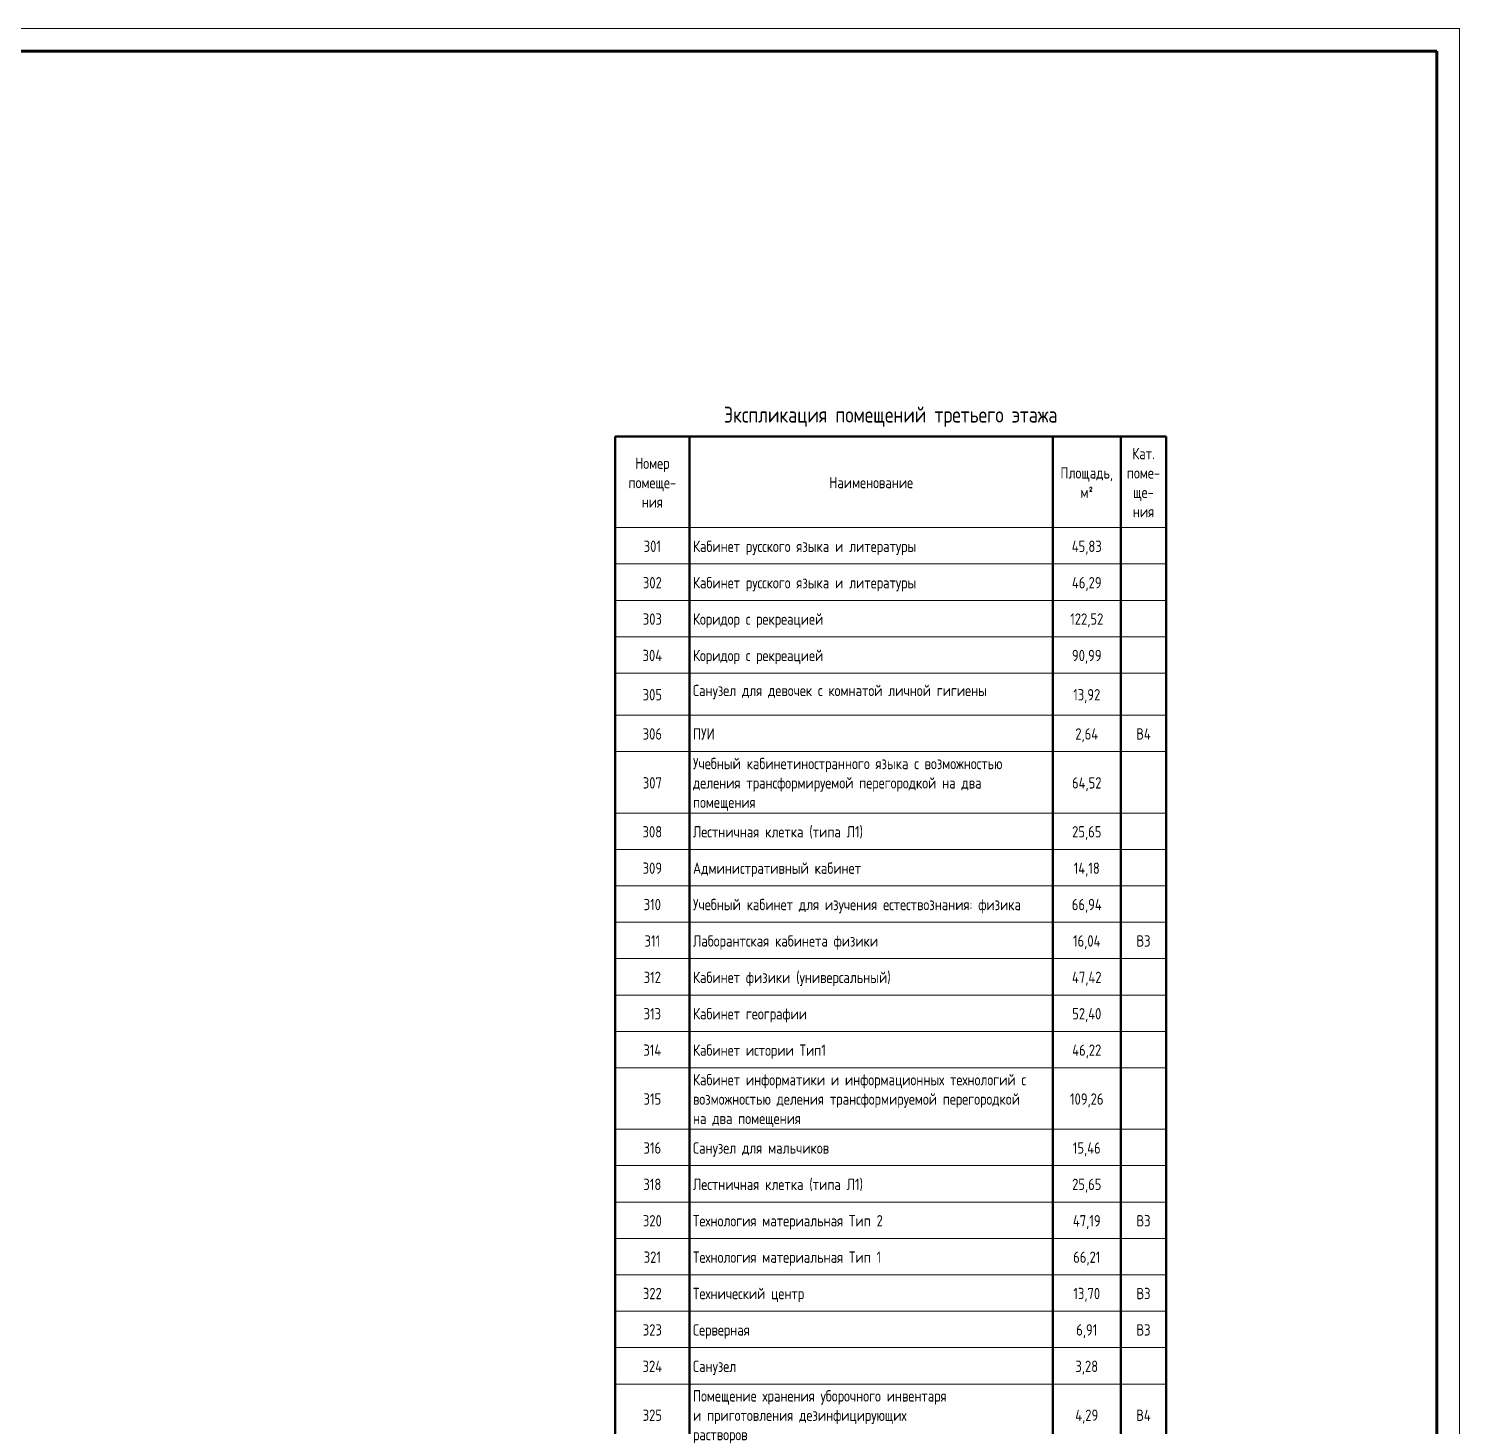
# Model space of a CAD drawing. Header units: millimetres. Extents: x -259809 to 472825, y -397243 to 31861.
# Drawn here: x 309548 to 341068, y -340413 to -309617 of the extents above; entities that cross this region are included whole.
import ezdxf

# ---------------------------------------------------------------- set-up
doc = ezdxf.new("R2010")
doc.units = ezdxf.units.MM
for name, color, linetype, lineweight in [('Графика спецификации', 7, 'Continuous', 20), ('Линии', 7, 'Continuous', 9), ('ОФ_рамка', 8, 'Continuous', 60), ('Тонкие линии', 7, 'Continuous', 18)]:
    doc.layers.add(name, color=color, linetype=linetype, lineweight=lineweight)
doc.styles.add('GOST Common_3', font='', dxfattribs={"height": 3.5})
doc.styles.add('GOST Common_4', font='', dxfattribs={"height": 7})
doc.styles.get('GOST Common_3').set_extended_font_data('GOST 2.304 type A')
doc.styles.get('GOST Common_4').set_extended_font_data('GOST 2.304 type A')

# ---------------------------------------------------------------- blocks, each defined once
blk = doc.blocks.new('А0')
at = {"layer": 'ОФ_рамка', "color": 0, "linetype": 'Continuous', "lineweight": 5, "ltscale": 100}
for points in [[(341068, -309617), (222168, -309617)], [(341068, -393717), (341068, -309617)]]:
    blk.add_lwpolyline(points, dxfattribs=at)
at = {"layer": 'ОФ_рамка', "color": 0, "linetype": 'Continuous', "ltscale": 100}
for points in [[(340568, -310117), (224168, -310117)], [(340568, -393217), (340568, -310117)]]:
    blk.add_lwpolyline(points, dxfattribs=at)
blk = doc.blocks.new('3 этаж')
at = {"layer": 'Линии', "color": 251, "lineweight": 50, "true_color": 0x636466}
for p, q in [((322469, 34083), (322469, 32079)), ((322469, 34083), (334610, 34083)), ((324109, 34083), (324109, 32079)), ((332109, 34083), (332109, 32079)), ((333609, 34083), (333609, 32079)), ((334609, 34083), (334609, 32079)), ((322469, 32079), (322469, 31277)), ((324109, 32079), (324109, 31277)), ((332109, 32079), (332109, 31277)), ((333609, 32079), (333609, 31277)), ((334609, 32079), (334609, 31277)), ((322469, 31277), (322469, 30475)), ((324109, 31277), (324109, 30475)), ((332109, 31277), (332109, 30475)), ((333609, 31277), (333609, 30475)), ((334609, 31277), (334609, 30475)), ((322469, 30475), (322469, 29673)), ((324109, 30475), (324109, 29673)), ((332109, 30475), (332109, 29673)), ((333609, 30475), (333609, 29673)), ((334609, 30475), (334609, 29673)), ((322469, 29673), (322469, 28871)), ((324109, 29673), (324109, 28871)), ((332109, 29673), (332109, 28871)), ((333609, 29673), (333609, 28871)), ((334609, 29673), (334609, 28871)), ((322469, 28871), (322469, 27944)), ((324109, 28871), (324109, 27944)), ((332109, 28871), (332109, 27944)), ((333609, 28871), (333609, 27944)), ((334609, 28871), (334609, 27944)), ((322469, 27944), (322469, 27142)), ((324109, 27944), (324109, 27142)), ((332109, 27944), (332109, 27142)), ((333609, 27944), (333609, 27142)), ((334609, 27944), (334609, 27142)), ((322469, 27142), (322469, 25789)), ((324109, 27142), (324109, 25789)), ((332109, 27142), (332109, 25789)), ((333609, 27142), (333609, 25789)), ((334609, 27142), (334609, 25789)), ((322469, 25789), (322469, 24987)), ((324109, 25789), (324109, 24987)), ((332109, 25789), (332109, 24987)), ((333609, 25789), (333609, 24987)), ((334609, 25789), (334609, 24987)), ((322469, 24987), (322469, 24185)), ((324109, 24987), (324109, 24185)), ((332109, 24987), (332109, 24185)), ((333609, 24987), (333609, 24185)), ((334609, 24987), (334609, 24185)), ((322469, 24185), (322469, 23383)), ((324109, 24185), (324109, 23383)), ((332109, 24185), (332109, 23383)), ((333609, 24185), (333609, 23383)), ((334609, 24185), (334609, 23383)), ((322469, 23383), (322469, 22581)), ((324109, 23383), (324109, 22581)), ((332109, 23383), (332109, 22581)), ((333609, 23383), (333609, 22581)), ((334609, 23383), (334609, 22581)), ((322469, 22581), (322469, 21779)), ((324109, 22581), (324109, 21779)), ((332109, 22581), (332109, 21779)), ((333609, 22581), (333609, 21779)), ((334609, 22581), (334609, 21779)), ((322469, 21779), (322469, 20978)), ((324109, 21779), (324109, 20978)), ((332109, 21779), (332109, 20978)), ((333609, 21779), (333609, 20978)), ((334609, 21779), (334609, 20978)), ((322469, 20978), (322469, 20176)), ((324109, 20978), (324109, 20176)), ((332109, 20978), (332109, 20176)), ((333609, 20978), (333609, 20176)), ((334609, 20978), (334609, 20176)), ((322469, 20176), (322469, 18822)), ((324109, 20176), (324109, 18822)), ((332109, 20176), (332109, 18822)), ((333609, 20176), (333609, 18822)), ((334609, 20176), (334609, 18822)), ((322469, 18822), (322469, 18020)), ((324109, 18822), (324109, 18020)), ((332109, 18822), (332109, 18020)), ((333609, 18822), (333609, 18020)), ((334609, 18822), (334609, 18020)), ((322469, 18020), (322469, 17219)), ((324109, 18020), (324109, 17219)), ((332109, 18020), (332109, 17219)), ((333609, 18020), (333609, 17219)), ((334609, 18020), (334609, 17219)), ((322469, 17219), (322469, 16417)), ((322469, 17219), (322469, 16417)), ((324109, 17219), (324109, 16417)), ((324109, 17219), (324109, 16417)), ((332109, 17219), (332109, 16417)), ((332109, 17219), (332109, 16417)), ((333609, 17219), (333609, 16417)), ((333609, 17219), (333609, 16417)), ((334609, 17219), (334609, 16417)), ((334609, 17219), (334609, 16417)), ((322469, 16417), (322469, 15615)), ((324109, 16417), (324109, 15615)), ((332109, 16417), (332109, 15615)), ((333609, 16417), (333609, 15615)), ((334609, 16417), (334609, 15615)), ((322469, 15615), (322469, 14813)), ((324109, 15615), (324109, 14813)), ((332109, 15615), (332109, 14813)), ((333609, 15615), (333609, 14813)), ((334609, 15615), (334609, 14813)), ((322469, 14813), (322469, 14011)), ((324109, 14813), (324109, 14011)), ((332109, 14813), (332109, 14011)), ((333609, 14813), (333609, 14011)), ((334609, 14813), (334609, 14011)), ((322469, 14011), (322469, 13209)), ((324109, 14011), (324109, 13209)), ((332109, 14011), (332109, 13209)), ((333609, 14011), (333609, 13209)), ((334609, 14011), (334609, 13209)), ((322469, 13209), (322469, 11856)), ((324109, 13209), (324109, 11856)), ((332109, 13209), (332109, 11856)), ((333609, 13209), (333609, 11856)), ((334609, 13209), (334609, 11856))]:
    blk.add_line(p, q, dxfattribs=at)
at = {"layer": 'Линии', "color": 251, "lineweight": 20, "true_color": 0x636466}
for p, q in [((324109, 32079), (322469, 32079)), ((332109, 32079), (324109, 32079)), ((333609, 32079), (332109, 32079)), ((334609, 32079), (333609, 32079)), ((324109, 31277), (322469, 31277)), ((332109, 31277), (324109, 31277)), ((333609, 31277), (332109, 31277)), ((334609, 31277), (333609, 31277)), ((324109, 30475), (322469, 30475)), ((332109, 30475), (324109, 30475)), ((333609, 30475), (332109, 30475)), ((334609, 30475), (333609, 30475)), ((324109, 29673), (322469, 29673)), ((332109, 29673), (324109, 29673)), ((333609, 29673), (332109, 29673)), ((334609, 29673), (333609, 29673)), ((324109, 28871), (322469, 28871)), ((332109, 28871), (324109, 28871)), ((333609, 28871), (332109, 28871)), ((334609, 28871), (333609, 28871)), ((324109, 27944), (322469, 27944)), ((332109, 27944), (324109, 27944)), ((333609, 27944), (332109, 27944)), ((334609, 27944), (333609, 27944)), ((324109, 27142), (322469, 27142)), ((332109, 27142), (324109, 27142)), ((333609, 27142), (332109, 27142)), ((334609, 27142), (333609, 27142)), ((324109, 25789), (322469, 25789)), ((332109, 25789), (324109, 25789)), ((333609, 25789), (332109, 25789)), ((334609, 25789), (333609, 25789)), ((324109, 24987), (322469, 24987)), ((332109, 24987), (324109, 24987)), ((333609, 24987), (332109, 24987)), ((334609, 24987), (333609, 24987)), ((324109, 24185), (322469, 24185)), ((332109, 24185), (324109, 24185)), ((333609, 24185), (332109, 24185)), ((334609, 24185), (333609, 24185)), ((324109, 23383), (322469, 23383)), ((332109, 23383), (324109, 23383)), ((333609, 23383), (332109, 23383)), ((334609, 23383), (333609, 23383)), ((324109, 22581), (322469, 22581)), ((332109, 22581), (324109, 22581)), ((333609, 22581), (332109, 22581)), ((334609, 22581), (333609, 22581)), ((324109, 21779), (322469, 21779)), ((332109, 21779), (324109, 21779)), ((333609, 21779), (332109, 21779)), ((334609, 21779), (333609, 21779)), ((324109, 20978), (322469, 20978)), ((332109, 20978), (324109, 20978)), ((333609, 20978), (332109, 20978)), ((334609, 20978), (333609, 20978)), ((324109, 20176), (322469, 20176)), ((332109, 20176), (324109, 20176)), ((333609, 20176), (332109, 20176)), ((334609, 20176), (333609, 20176)), ((324109, 18822), (322469, 18822)), ((332109, 18822), (324109, 18822)), ((333609, 18822), (332109, 18822)), ((334609, 18822), (333609, 18822)), ((324109, 18020), (322469, 18020)), ((332109, 18020), (324109, 18020)), ((333609, 18020), (332109, 18020)), ((334609, 18020), (333609, 18020)), ((324109, 17219), (322469, 17219)), ((324109, 17219), (322469, 17219)), ((332109, 17219), (324109, 17219)), ((332109, 17219), (324109, 17219)), ((333609, 17219), (332109, 17219)), ((333609, 17219), (332109, 17219)), ((334609, 17219), (333609, 17219)), ((334609, 17219), (333609, 17219)), ((324109, 16417), (322469, 16417)), ((332109, 16417), (324109, 16417)), ((333609, 16417), (332109, 16417)), ((334609, 16417), (333609, 16417)), ((324109, 15615), (322469, 15615)), ((332109, 15615), (324109, 15615)), ((333609, 15615), (332109, 15615)), ((334609, 15615), (333609, 15615)), ((324109, 14813), (322469, 14813)), ((332109, 14813), (324109, 14813)), ((333609, 14813), (332109, 14813)), ((334609, 14813), (333609, 14813)), ((324109, 14011), (322469, 14011)), ((332109, 14011), (324109, 14011)), ((333609, 14011), (332109, 14011)), ((334609, 14011), (333609, 14011)), ((324109, 13209), (322469, 13209)), ((332109, 13209), (324109, 13209)), ((333609, 13209), (332109, 13209)), ((334609, 13209), (333609, 13209))]:
    blk.add_line(p, q, dxfattribs=at)
at = {"layer": 'Тонкие линии', "color": 251, "lineweight": 20, "true_color": 0x636466}
blk.add_line((334610, 34083), (334610, 32079), dxfattribs=at)
at = {"layer": 'Графика спецификации', "color": 251, "true_color": 0x636466, "line_spacing_factor": 1.022761}
for s, insert, char_height, width, attachment_point, style in [('Экспликация помещений третьего этажа', (328539, 34742), 350, 9646.6, 2, 'GOST Common_4'), ('Кат.\\Pпоме-\\Pще-\\Pния', (334109, 33834), 250, 962.45, 2, 'GOST Common_3'), ('Номер\\Pпомеще-\\Pния', (323289, 33621), 250, 1418.03, 2, 'GOST Common_3'), ('Наименование', (328109, 33195), 250, 2353.32, 2, 'GOST Common_3'), ('Площадь,\\Pм\\fGOST Common|b0|i0|c238|p34|;\\W.9;²', (332859, 33408), 250, 1538.71, 2, 'GOST Common_3'), ('301', (323289, 31791), 250, 509.89, 2, 'GOST Common_3'), ('Кабинет русского языка и литературы', (324184, 31791), 250, 6438.44, 1, 'GOST Common_3'), ('45,83', (332859, 31791), 250, 868.92, 2, 'GOST Common_3'), ('302', (323289, 30989), 250, 561.18, 2, 'GOST Common_3'), ('Кабинет русского языка и литературы', (324184, 30989), 250, 6438.44, 1, 'GOST Common_3'), ('46,29', (332859, 30989), 250, 868.92, 2, 'GOST Common_3'), ('303', (323289, 30188), 250, 561.18, 2, 'GOST Common_3'), ('Коридор с рекреацией', (324184, 30188), 250, 4494.25, 1, 'GOST Common_3'), ('122,52', (332859, 30188), 250, 868.92, 2, 'GOST Common_3'), ('304', (323289, 29386), 250, 588.33, 2, 'GOST Common_3'), ('Коридор с рекреацией', (324184, 29386), 250, 4332.28, 1, 'GOST Common_3'), ('90,99', (332859, 29386), 250, 841.76, 2, 'GOST Common_3'), ('305', (323289, 28521), 250, 561.18, 2, 'GOST Common_3'), ('Санузел для девочек с комнатой личной гигиены', (324184, 28615), 250, 7983.18, 1, 'GOST Common_3'), ('13,92', (332859, 28521), 250, 790.47, 2, 'GOST Common_3'), ('306', (323289, 27657), 250, 561.18, 2, 'GOST Common_3'), ('ПУИ', (324184, 27657), 250, 642.64, 1, 'GOST Common_3'), ('2,64', (332859, 27657), 250, 681.86, 2, 'GOST Common_3'), ('В4', (334109, 27657), 250, 428.42, 2, 'GOST Common_4'), ('Учебный кабинетиностранного языка с возможностью\\Pделения трансформируемой перегородкой на два\\Pпомещения', (324184, 27005), 250, 8957.7, 1, 'GOST Common_3'), ('307', (323289, 26579), 250, 561.18, 2, 'GOST Common_3'), ('64,52', (332859, 26579), 250, 868.92, 2, 'GOST Common_3'), ('308', (323289, 25501), 250, 561.18, 2, 'GOST Common_3'), ('Лестничная клетка (типа Л1)', (324184, 25501), 250, 4836.37, 1, 'GOST Common_3'), ('25,65', (332859, 25501), 250, 841.76, 2, 'GOST Common_3'), ('309', (323289, 24699), 250, 561.18, 2, 'GOST Common_3'), ('Административный кабинет', (324184, 24699), 250, 9346.9, 1, 'GOST Common_3'), ('14,18', (332859, 24699), 250, 766.34, 2, 'GOST Common_3'), ('310', (323289, 23898), 250, 509.89, 2, 'GOST Common_3'), ('Учебный кабинет для изучения естествознания: физика', (324184, 23898), 250, 9235.27, 1, 'GOST Common_3'), ('66,94', (332859, 23898), 250, 868.92, 2, 'GOST Common_3'), ('311', (323289, 23096), 250, 458.6, 2, 'GOST Common_3'), ('Лаборантская кабинета физики', (324184, 23096), 250, 5340.22, 1, 'GOST Common_3'), ('16,04', (332859, 23096), 250, 817.63, 2, 'GOST Common_3'), ('В3', (334109, 23096), 250, 428.42, 2, 'GOST Common_3'), ('312', (323289, 22294), 250, 509.89, 2, 'GOST Common_3'), ('Кабинет физики (универсальный)', (324184, 22294), 250, 5448.84, 1, 'GOST Common_3'), ('47,42', (332859, 22294), 250, 896.07, 2, 'GOST Common_3'), ('313', (323289, 21492), 250, 509.89, 2, 'GOST Common_3'), ('Кабинет географии', (324184, 21492), 250, 3276.54, 1, 'GOST Common_3'), ('52,40', (332859, 21492), 250, 868.92, 2, 'GOST Common_3'), ('314', (323289, 20690), 250, 537.04, 2, 'GOST Common_3'), ('Кабинет истории Тип1', (324184, 20690), 250, 3668.76, 1, 'GOST Common_3'), ('46,22', (332859, 20690), 250, 868.92, 2, 'GOST Common_3'), ('Кабинет информатики и информационных технологий с\\Pвозможностью деления трансформируемой перегородкой\\Pна два помещения', (324184, 20039), 250, 9380.09, 1, 'GOST Common_3'), ('315', (323289, 19613), 250, 509.89, 2, 'GOST Common_3'), ('109,26', (332859, 19613), 250, 977.53, 2, 'GOST Common_3'), ('316', (323289, 18535), 250, 509.89, 2, 'GOST Common_3'), ('Санузел для мальчиков', (324184, 18535), 250, 8281.87, 1, 'GOST Common_3'), ('15,46', (332859, 18535), 250, 817.63, 2, 'GOST Common_3'), ('318', (323289, 17733), 250, 509.89, 2, 'GOST Common_3'), ('Лестничная клетка (типа Л1)', (324184, 17733), 250, 4836.37, 1, 'GOST Common_3'), ('25,65', (332859, 17733), 250, 841.76, 2, 'GOST Common_3'), ('320', (323289, 16931), 250, 561.18, 2, 'GOST Common_3'), ('Технология материальная Тип 2', (324184, 16931), 250, 5361.34, 1, 'GOST Common_3'), ('47,19', (332859, 16931), 250, 817.63, 2, 'GOST Common_3'), ('В3', (334109, 16931), 250, 428.42, 2, 'GOST Common_3'), ('321', (323289, 16129), 250, 509.89, 2, 'GOST Common_3'), ('Технология материальная Тип 1', (324184, 16129), 250, 5310.05, 1, 'GOST Common_3'), ('66,21', (332859, 16129), 250, 790.47, 2, 'GOST Common_3'), ('322', (323289, 15328), 250, 561.18, 2, 'GOST Common_3'), ('Технический центр', (324184, 15328), 250, 3170.95, 1, 'GOST Common_3'), ('13,70', (332859, 15328), 250, 790.47, 2, 'GOST Common_3'), ('В3', (334109, 15328), 250, 401.27, 2, 'GOST Common_3'), ('323', (323289, 14526), 250, 561.18, 2, 'GOST Common_3'), ('Серверная', (324184, 14526), 250, 1710.68, 1, 'GOST Common_3'), ('6,91', (332859, 14526), 250, 603.41, 2, 'GOST Common_3'), ('В3', (334109, 14526), 250, 401.27, 2, 'GOST Common_3'), ('324', (323289, 13724), 250, 588.33, 2, 'GOST Common_3'), ('Санузел', (324184, 13724), 250, 1324.5, 1, 'GOST Common_3'), ('3,28', (332859, 13724), 250, 654.71, 2, 'GOST Common_3'), ('Помещение хранения уборочного инвентаря\\Pи приготовления дезинфицирующих\\Pрастворов', (324184, 13072), 250, 7259.08, 1, 'GOST Common_3'), ('325', (323289, 12646), 250, 561.18, 2, 'GOST Common_3'), ('4,29', (332859, 12646), 250, 681.86, 2, 'GOST Common_3'), ('В4', (334109, 12646), 250, 428.42, 2, 'GOST Common_3')]:
    blk.add_mtext(s, dxfattribs=dict(at, insert=insert, char_height=char_height, width=width, attachment_point=attachment_point, style=style))

msp = doc.modelspace()

# ---------------------------------------------------------------- block references
msp.add_blockref('3 этаж', (0, -352689))
at = {"layer": 'ОФ_рамка', "color": 0, "lineweight": -2}
msp.add_blockref('А0', (0, 0), dxfattribs=at)

doc.saveas('drawing.dxf')
